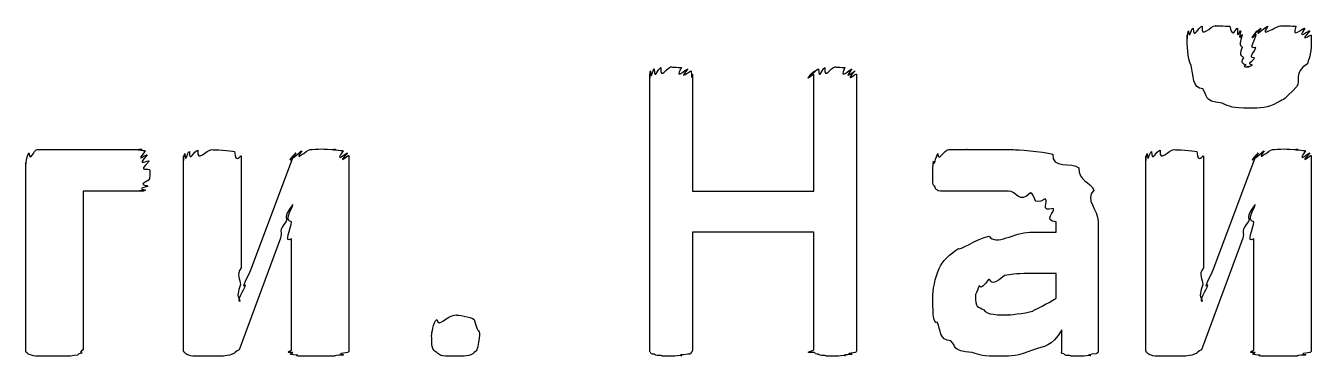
# Model space of a CAD drawing. Header units: millimetres. Extents: x 25 to 190, y 204 to 253.
# Drawn here: x 69.58 to 80.54, y 229.86 to 232.68 of the extents above; entities that cross this region are included whole.
import ezdxf

# ---------------------------------------------------------------- set-up
doc = ezdxf.new("R2010")
doc.units = ezdxf.units.MM
doc.layers.get('0').update_dxf_attribs({"linetype": 'CONTINUOUS'})

msp = doc.modelspace()

# ---------------------------------------------------------------- linework, layer by layer
at = {"color": 0}
for p, q in [((80.5438, 232.602), (80.5438, 232.602)), ((74.9004, 229.923), (74.9004, 232.271)), ((75.2644, 232.271), (75.2644, 231.273)), ((76.3005, 231.273), (76.3005, 232.271)), ((76.6643, 232.271), (76.6643, 229.923)), ((69.6764, 231.626), (70.5693, 231.626)), ((69.5773, 229.917), (69.5773, 231.516)), ((70.9235, 229.917), (70.9235, 231.571)), ((71.4142, 231.571), (71.4142, 230.618)), ((71.4968, 230.601), (71.8605, 231.571)), ((72.3346, 231.577), (72.3346, 229.917)), ((79.1326, 229.917), (79.1326, 231.571)), ((79.623, 231.571), (79.623, 230.618)), ((79.7059, 230.601), (80.0696, 231.571)), ((80.5438, 231.577), (80.5438, 229.917)), ((70.6356, 231.45), (70.6356, 231.45)), ((70.5859, 231.273), (70.0677, 231.273)), ((70.0677, 231.273), (70.0677, 229.917)), ((75.2644, 231.273), (76.3005, 231.273)), ((78.3678, 230.921), (78.3678, 231.009)), ((78.7259, 231.014), (78.7259, 229.917)), ((71.7504, 230.871), (71.3976, 229.917)), ((71.8439, 229.917), (71.8439, 230.866)), ((76.3005, 230.921), (75.2644, 230.921)), ((75.2644, 230.921), (75.2644, 229.917)), ((76.3005, 229.917), (76.3005, 230.921)), ((78.1417, 230.921), (78.3678, 230.921)), ((79.9592, 230.871), (79.6064, 229.917)), ((80.053, 229.917), (80.053, 230.866)), ((78.3678, 230.568), (78.1308, 230.568)), ((78.3678, 230.358), (78.3678, 230.568)), ((78.4172, 229.917), (78.4172, 230.088)), ((73.448, 230.039), (73.448, 230.039))]:
    msp.add_line(p, q, dxfattribs=at)
for points in [[(79.4854, 232.602), (79.4854, 232.526), (79.4879, 232.629), (79.4964, 232.64)], [(79.5182, 232.343), (79.4854, 232.416), (79.4854, 232.505), (79.4854, 232.602)], [(79.4964, 232.64), (79.4992, 232.548), (79.5154, 232.658), (79.5348, 232.663)], [(79.5348, 232.663), (79.5405, 232.559), (79.5817, 232.675), (79.6121, 232.679)], [(79.6121, 232.679), (79.6025, 232.566), (79.6837, 232.684), (79.7278, 232.684)], [(79.7278, 232.684), (79.6974, 232.684), (79.8188, 232.682), (79.8491, 232.679)], [(79.8491, 232.679), (79.8738, 232.559), (79.8999, 232.669), (79.9151, 232.663)], [(79.9151, 232.663), (79.9042, 232.548), (79.9387, 232.651), (79.9426, 232.64)], [(79.9426, 232.64), (79.9151, 232.53), (79.9539, 232.621), (79.9539, 232.607)], [(79.9539, 232.607), (79.9151, 232.475), (79.9539, 232.53), (79.9539, 232.497)], [(80.0749, 232.613), (79.9952, 232.53), (80.0763, 232.632), (80.0806, 232.64)], [(80.0696, 232.497), (79.9952, 232.478), (80.0749, 232.572), (80.0749, 232.613)], [(80.0806, 232.64), (80.0061, 232.548), (80.0985, 232.658), (80.1137, 232.663)], [(80.1137, 232.663), (80.0365, 232.559), (80.1479, 232.675), (80.1744, 232.679)], [(80.1744, 232.679), (80.0915, 232.566), (80.2418, 232.684), (80.2901, 232.684)], [(80.2901, 232.684), (80.3081, 232.684), (80.3811, 232.682), (80.4115, 232.679)], [(80.4115, 232.679), (80.3698, 232.559), (80.4693, 232.669), (80.4884, 232.663)], [(80.4884, 232.663), (80.4115, 232.548), (80.5243, 232.651), (80.5325, 232.64)], [(80.5325, 232.64), (80.4252, 232.526), (80.5438, 232.616), (80.5438, 232.602)], [(80.5438, 232.602), (80.5438, 232.427), (80.5325, 232.436), (80.5106, 232.359)], [(79.9539, 232.497), (79.9179, 232.409), (79.9606, 232.434), (79.9648, 232.409)], [(80.0587, 232.409), (79.9924, 232.409), (80.0696, 232.464), (80.0696, 232.497)], [(79.9648, 232.409), (79.9289, 232.356), (79.9786, 232.362), (79.9867, 232.348)], [(80.0421, 232.348), (79.9814, 232.356), (80.0544, 232.383), (80.0587, 232.409)], [(74.9004, 232.271), (74.9004, 232.184), (74.9018, 232.29), (74.906, 232.299)], [(74.906, 232.299), (74.9117, 232.199), (74.924, 232.311), (74.9392, 232.315)], [(74.9392, 232.315), (74.9406, 232.206), (74.9723, 232.322), (74.9942, 232.326)], [(74.9942, 232.326), (74.9886, 232.213), (75.0492, 232.332), (75.0824, 232.332)], [(75.0824, 232.332), (75.0577, 232.332), (75.1487, 232.329), (75.1706, 232.326)], [(75.1706, 232.326), (75.1018, 232.206), (75.2105, 232.318), (75.2256, 232.315)], [(75.2256, 232.315), (75.1321, 232.199), (75.2493, 232.306), (75.2531, 232.299)], [(75.2531, 232.299), (75.2602, 232.184), (75.2644, 232.282), (75.2644, 232.271)], [(76.3005, 232.271), (76.1862, 232.184), (76.302, 232.29), (76.3062, 232.299)], [(76.3062, 232.299), (76.1972, 232.199), (76.3242, 232.311), (76.3393, 232.315)], [(76.3393, 232.315), (76.3446, 232.206), (76.3722, 232.322), (76.3944, 232.326)], [(76.3944, 232.326), (76.3887, 232.213), (76.4452, 232.332), (76.4826, 232.332)], [(76.4826, 232.332), (76.4575, 232.332), (76.5433, 232.329), (76.5651, 232.326)], [(76.5651, 232.326), (76.5059, 232.206), (76.6106, 232.318), (76.6258, 232.315)], [(76.6258, 232.315), (76.5348, 232.199), (76.6491, 232.306), (76.6533, 232.299)], [(76.6533, 232.299), (76.5457, 232.184), (76.6643, 232.282), (76.6643, 232.271)], [(79.6177, 232.144), (79.5295, 232.144), (79.5405, 232.266), (79.5182, 232.343)], [(79.9867, 232.348), (79.944, 232.332), (80.0033, 232.332), (80.0146, 232.332)], [(80.0146, 232.332), (79.9663, 232.332), (80.0336, 232.337), (80.0421, 232.348)], [(80.5106, 232.359), (80.385, 232.277), (80.4609, 232.219), (80.4168, 232.161)], [(80.4168, 232.161), (80.301, 232.045), (80.3233, 232.062), (80.2569, 232.029)], [(79.7828, 232.023), (79.6177, 232.037), (79.6618, 232.092), (79.6177, 232.144)], [(80.0146, 231.979), (79.8671, 231.979), (79.8491, 231.993), (79.7828, 232.023)], [(80.2569, 232.029), (80.1688, 231.979), (80.1095, 231.979), (80.0146, 231.979)], [(69.6048, 231.599), (69.6129, 231.508), (69.6461, 231.626), (69.6764, 231.626)], [(70.5693, 231.626), (70.4839, 231.626), (70.5887, 231.622), (70.5968, 231.615)], [(70.5968, 231.615), (70.4991, 231.494), (70.6092, 231.596), (70.6134, 231.582)], [(70.9732, 231.61), (70.9747, 231.505), (71.0145, 231.621), (71.0449, 231.621)], [(71.0449, 231.621), (71.0364, 231.508), (71.1179, 231.626), (71.1659, 231.626)], [(71.1659, 231.626), (71.18, 231.626), (71.326, 231.621), (71.3588, 231.61)], [(71.8827, 231.599), (71.8125, 231.497), (71.913, 231.611), (71.9321, 231.615)], [(71.9321, 231.615), (71.8524, 231.508), (71.9776, 231.626), (72.0037, 231.626)], [(72.0037, 231.626), (72.0217, 231.629), (72.0644, 231.632), (72.1085, 231.632)], [(72.1085, 231.632), (72.1099, 231.629), (72.1886, 231.629), (72.2189, 231.626)], [(72.2189, 231.626), (72.1692, 231.626), (72.2697, 231.622), (72.2849, 231.615)], [(72.2849, 231.615), (72.2023, 231.497), (72.3152, 231.606), (72.3237, 231.599)], [(77.3589, 231.593), (77.3617, 231.508), (77.4086, 231.626), (77.4527, 231.626)], [(77.4527, 231.626), (77.4499, 231.626), (77.5476, 231.626), (77.6069, 231.626)], [(77.6069, 231.626), (77.5684, 231.626), (77.7282, 231.626), (77.7946, 231.626)], [(77.7946, 231.626), (77.8221, 231.626), (77.9336, 231.626), (78.0038, 231.626)], [(78.0038, 231.626), (78.0232, 231.626), (78.2479, 231.612), (78.3399, 231.588)], [(79.182, 231.61), (79.1834, 231.505), (79.2233, 231.621), (79.2536, 231.621)], [(79.2536, 231.621), (79.2455, 231.508), (79.3267, 231.626), (79.375, 231.626)], [(79.375, 231.626), (79.3888, 231.626), (79.5348, 231.621), (79.568, 231.61)], [(80.0915, 231.599), (80.0213, 231.497), (80.1218, 231.611), (80.1412, 231.615)], [(80.1412, 231.615), (80.0612, 231.508), (80.1867, 231.626), (80.2128, 231.626)], [(80.2128, 231.626), (80.2308, 231.629), (80.2735, 231.632), (80.3176, 231.632)], [(80.3176, 231.632), (80.319, 231.629), (80.3973, 231.629), (80.4277, 231.626)], [(80.4277, 231.626), (80.3783, 231.626), (80.4788, 231.622), (80.494, 231.615)], [(80.494, 231.615), (80.4115, 231.497), (80.5243, 231.606), (80.5325, 231.599)], [(69.5773, 231.516), (69.5773, 231.472), (69.5854, 231.579), (69.6048, 231.599)], [(70.6134, 231.582), (70.51, 231.463), (70.6258, 231.549), (70.63, 231.527)], [(70.63, 231.527), (70.5171, 231.419), (70.6356, 231.479), (70.6356, 231.45)], [(70.9235, 231.571), (70.9235, 231.479), (70.9263, 231.585), (70.9344, 231.593)], [(70.9344, 231.593), (70.9373, 231.494), (70.9538, 231.606), (70.9732, 231.61)], [(71.3588, 231.61), (71.3673, 231.49), (71.4142, 231.589), (71.4142, 231.571)], [(71.8605, 231.571), (71.786, 231.483), (71.8714, 231.59), (71.8827, 231.599)], [(72.3237, 231.599), (72.2161, 231.483), (72.3346, 231.583), (72.3346, 231.577)], [(77.3148, 231.428), (77.3148, 231.419), (77.3162, 231.505), (77.3204, 231.527)], [(77.3204, 231.527), (77.3257, 231.463), (77.3395, 231.571), (77.3589, 231.593)], [(78.3399, 231.588), (78.3248, 231.457), (78.5054, 231.523), (78.5604, 231.472)], [(79.1326, 231.571), (79.1326, 231.479), (79.1351, 231.585), (79.1436, 231.593)], [(79.1436, 231.593), (79.1464, 231.494), (79.1626, 231.606), (79.182, 231.61)], [(79.568, 231.61), (79.5761, 231.49), (79.623, 231.589), (79.623, 231.571)], [(80.0696, 231.571), (79.9952, 231.483), (80.0806, 231.59), (80.0915, 231.599)], [(80.5325, 231.599), (80.4252, 231.483), (80.5438, 231.583), (80.5438, 231.577)], [(70.6356, 231.45), (70.6356, 231.357), (70.6328, 231.389), (70.63, 231.367)], [(77.3148, 231.362), (77.3148, 231.353), (77.3148, 231.406), (77.3148, 231.428)], [(78.5604, 231.472), (78.5566, 231.353), (78.6613, 231.356), (78.6874, 231.279)], [(70.6191, 231.312), (70.5033, 231.284), (70.6092, 231.286), (70.6025, 231.279)], [(70.63, 231.367), (70.5143, 231.313), (70.6258, 231.326), (70.6191, 231.312)], [(77.3314, 231.312), (77.3176, 231.313), (77.3176, 231.342), (77.3148, 231.362)], [(77.3536, 231.284), (77.3328, 231.287), (77.3384, 231.301), (77.3314, 231.312)], [(77.3811, 231.273), (77.3479, 231.273), (77.3603, 231.276), (77.3536, 231.284)], [(70.6025, 231.279), (70.4921, 231.273), (70.5926, 231.273), (70.5859, 231.273)], [(77.4527, 231.273), (77.3726, 231.273), (77.3949, 231.273), (77.3811, 231.273)], [(77.5741, 231.273), (77.439, 231.273), (77.4859, 231.273), (77.4527, 231.273)], [(77.7392, 231.273), (77.6524, 231.273), (77.6206, 231.273), (77.5741, 231.273)], [(77.9597, 231.273), (77.7804, 231.273), (77.8055, 231.273), (77.7392, 231.273)], [(78.1473, 231.257), (78.0535, 231.155), (78.0327, 231.273), (77.9597, 231.273)], [(78.274, 231.207), (78.1554, 231.133), (78.1981, 231.246), (78.1473, 231.257)], [(78.3456, 231.124), (78.2214, 231.089), (78.3071, 231.185), (78.274, 231.207)], [(78.6874, 231.279), (78.6074, 231.199), (78.7259, 231.114), (78.7259, 231.014)], [(71.8552, 231.158), (71.7614, 231.031), (71.8178, 231.061), (71.7998, 231.014)], [(71.8439, 231.009), (71.7751, 231.031), (71.851, 231.109), (71.8552, 231.158)], [(78.3678, 231.009), (78.2518, 231.023), (78.3594, 231.092), (78.3456, 231.124)], [(80.064, 231.158), (79.9705, 231.031), (80.0269, 231.061), (80.0089, 231.014)], [(80.053, 231.009), (79.9842, 231.031), (80.0597, 231.109), (80.064, 231.158)], [(71.7998, 231.014), (71.7282, 230.934), (71.7684, 230.918), (71.7504, 230.871)], [(71.8439, 230.866), (71.7723, 230.813), (71.8439, 230.96), (71.8439, 231.009)], [(80.0089, 231.014), (79.9373, 230.934), (79.9772, 230.918), (79.9592, 230.871)], [(80.053, 230.866), (79.9814, 230.813), (80.053, 230.96), (80.053, 231.009)], [(77.5353, 230.783), (77.531, 230.758), (77.6912, 230.866), (77.7946, 230.887)], [(77.7946, 230.887), (77.8549, 230.802), (78.0122, 230.921), (78.1417, 230.921)], [(77.3698, 230.612), (77.392, 230.667), (77.4651, 230.739), (77.5353, 230.783)], [(71.4142, 230.618), (71.3673, 230.553), (71.4114, 230.521), (71.4086, 230.474)], [(71.4527, 230.469), (71.4086, 230.427), (71.4816, 230.557), (71.4968, 230.601)], [(77.3148, 230.37), (77.3148, 230.409), (77.3328, 230.542), (77.3698, 230.612)], [(77.7889, 230.518), (77.7117, 230.402), (77.724, 230.482), (77.7064, 230.458)], [(77.9268, 230.551), (77.7847, 230.431), (77.8245, 230.532), (77.7889, 230.518)], [(78.1308, 230.568), (78.0161, 230.568), (77.9847, 230.562), (77.9268, 230.551)], [(79.623, 230.618), (79.5761, 230.553), (79.6202, 230.521), (79.6177, 230.474)], [(79.6618, 230.469), (79.6177, 230.427), (79.6907, 230.557), (79.7059, 230.601)], [(71.4086, 230.474), (71.3645, 230.339), (71.4058, 230.378), (71.4029, 230.331)], [(71.4029, 230.331), (71.3782, 230.339), (71.4375, 230.425), (71.4527, 230.469)], [(77.7064, 230.458), (77.6746, 230.354), (77.6785, 230.409), (77.6785, 230.38)], [(79.6177, 230.474), (79.5736, 230.339), (79.6149, 230.378), (79.6121, 230.331)], [(79.6121, 230.331), (79.5874, 230.339), (79.6466, 230.425), (79.6618, 230.469)], [(77.3536, 230.154), (77.3148, 230.119), (77.3148, 230.288), (77.3148, 230.37)], [(77.6785, 230.38), (77.6746, 230.273), (77.7021, 230.288), (77.7505, 230.259)], [(78.1692, 230.248), (78.1816, 230.262), (78.2973, 230.31), (78.3678, 230.358)], [(73.0843, 230.177), (73.098, 230.096), (73.1682, 230.215), (73.2497, 230.215)], [(73.2497, 230.215), (73.2525, 230.215), (73.3735, 230.201), (73.4039, 230.177)], [(77.7505, 230.259), (77.7737, 230.215), (77.8729, 230.215), (77.9653, 230.215)], [(77.9653, 230.215), (77.9392, 230.215), (78.1057, 230.226), (78.1692, 230.248)], [(73.0402, 230.039), (73.0402, 230.05), (73.0539, 230.154), (73.0843, 230.177)], [(73.4039, 230.177), (73.4289, 230.05), (73.448, 230.107), (73.448, 230.039)], [(77.4693, 229.995), (77.3698, 229.995), (77.3825, 230.091), (77.3536, 230.154)], [(78.4172, 230.088), (78.329, 229.935), (78.263, 229.953), (78.1749, 229.917)], [(73.0843, 229.895), (73.0402, 229.909), (73.0402, 229.968), (73.0402, 230.039)], [(73.448, 230.039), (73.4289, 229.909), (73.4328, 229.92), (73.4039, 229.895)], [(77.651, 229.895), (77.4693, 229.906), (77.5201, 229.95), (77.4693, 229.995)], [(69.5882, 229.895), (69.5773, 229.891), (69.5773, 229.909), (69.5773, 229.917)], [(69.6267, 229.873), (69.5911, 229.876), (69.5949, 229.887), (69.5882, 229.895)], [(69.6983, 229.862), (69.6281, 229.865), (69.6447, 229.869), (69.6267, 229.873)], [(69.8197, 229.862), (69.6902, 229.862), (69.7315, 229.862), (69.6983, 229.862)], [(69.941, 229.862), (69.9079, 229.862), (69.8708, 229.862), (69.8197, 229.862)], [(70.0183, 229.873), (69.9699, 229.865), (69.9742, 229.865), (69.941, 229.862)], [(70.0567, 229.89), (70.007, 229.876), (70.0359, 229.88), (70.0183, 229.873)], [(70.0677, 229.917), (70.0207, 229.887), (70.0634, 229.897), (70.0567, 229.89)], [(70.9344, 229.895), (70.9235, 229.891), (70.9235, 229.909), (70.9235, 229.917)], [(70.9676, 229.873), (70.9373, 229.876), (70.9415, 229.887), (70.9344, 229.895)], [(71.0392, 229.862), (70.9704, 229.865), (70.9856, 229.869), (70.9676, 229.873)], [(71.1496, 229.862), (71.0297, 229.862), (71.0681, 229.862), (71.0392, 229.862)], [(71.2488, 229.862), (71.1137, 229.862), (71.1895, 229.862), (71.1496, 229.862)], [(71.3147, 229.873), (71.2833, 229.865), (71.2735, 229.865), (71.2488, 229.862)], [(71.3588, 229.89), (71.3204, 229.873), (71.3327, 229.876), (71.3147, 229.873)], [(71.3976, 229.917), (71.3422, 229.887), (71.3701, 229.897), (71.3588, 229.89)], [(71.8552, 229.895), (71.7723, 229.891), (71.8439, 229.909), (71.8439, 229.917)], [(71.8936, 229.873), (71.786, 229.876), (71.8619, 229.887), (71.8552, 229.895)], [(71.9709, 229.862), (71.8273, 229.865), (71.9155, 229.869), (71.8936, 229.873)], [(72.0919, 229.862), (72.0065, 229.862), (72.0037, 229.862), (71.9709, 229.862)], [(72.208, 229.862), (72.1032, 229.862), (72.1388, 229.862), (72.0919, 229.862)], [(72.2849, 229.873), (72.1653, 229.865), (72.2408, 229.865), (72.208, 229.862)], [(72.3237, 229.895), (72.2023, 229.876), (72.3029, 229.88), (72.2849, 229.873)], [(72.3346, 229.917), (72.3346, 229.891), (72.3304, 229.902), (72.3237, 229.895)], [(73.2384, 229.862), (73.098, 229.862), (73.1132, 229.873), (73.0843, 229.895)], [(73.4039, 229.895), (73.3707, 229.862), (73.3185, 229.862), (73.2384, 229.862)], [(74.906, 229.895), (74.9004, 229.891), (74.9004, 229.912), (74.9004, 229.923)], [(74.9392, 229.879), (74.9117, 229.876), (74.9131, 229.887), (74.906, 229.895)], [(74.9942, 229.868), (74.9406, 229.869), (74.9529, 229.875), (74.9392, 229.879)], [(75.0824, 229.862), (74.9886, 229.862), (75.0189, 229.864), (74.9942, 229.868)], [(75.1706, 229.868), (75.0577, 229.862), (75.1184, 229.862), (75.0824, 229.862)], [(75.2256, 229.879), (75.1018, 229.869), (75.1928, 229.871), (75.1706, 229.868)], [(75.2531, 229.895), (75.2493, 229.876), (75.2394, 229.882), (75.2256, 229.879)], [(75.2644, 229.917), (75.2602, 229.891), (75.2602, 229.902), (75.2531, 229.895)], [(76.3062, 229.895), (76.1862, 229.891), (76.3005, 229.909), (76.3005, 229.917)], [(76.3393, 229.879), (76.3143, 229.876), (76.3129, 229.887), (76.3062, 229.895)], [(76.3944, 229.868), (76.3446, 229.869), (76.3531, 229.875), (76.3393, 229.879)], [(76.4826, 229.862), (76.3887, 229.862), (76.4163, 229.864), (76.3944, 229.868)], [(76.5651, 229.868), (76.4575, 229.862), (76.5157, 229.862), (76.4826, 229.862)], [(76.6258, 229.879), (76.5059, 229.869), (76.5898, 229.871), (76.5651, 229.868)], [(76.6533, 229.895), (76.5348, 229.876), (76.6396, 229.882), (76.6258, 229.879)], [(76.6643, 229.923), (76.6643, 229.891), (76.6604, 229.902), (76.6533, 229.895)], [(77.8937, 229.862), (77.7296, 229.862), (77.724, 229.873), (77.651, 229.895)], [(78.1749, 229.917), (78.0341, 229.862), (77.9928, 229.862), (77.8937, 229.862)], [(78.4338, 229.884), (78.402, 229.884), (78.4172, 229.902), (78.4172, 229.917)], [(78.4835, 229.868), (78.4243, 229.869), (78.4447, 229.876), (78.4338, 229.884)], [(78.5717, 229.862), (78.4684, 229.862), (78.5054, 229.864), (78.4835, 229.868)], [(78.6599, 229.868), (78.5453, 229.862), (78.6116, 229.862), (78.5717, 229.862)], [(78.7093, 229.884), (78.5855, 229.869), (78.6818, 229.871), (78.6599, 229.868)], [(78.7259, 229.917), (78.7259, 229.884), (78.7206, 229.891), (78.7093, 229.884)], [(79.1436, 229.895), (79.1326, 229.891), (79.1326, 229.909), (79.1326, 229.917)], [(79.1767, 229.873), (79.1464, 229.876), (79.1503, 229.887), (79.1436, 229.895)], [(79.2484, 229.862), (79.1792, 229.865), (79.1944, 229.869), (79.1767, 229.873)], [(79.3584, 229.862), (79.2385, 229.862), (79.2773, 229.862), (79.2484, 229.862)], [(79.4575, 229.862), (79.3228, 229.862), (79.3983, 229.862), (79.3584, 229.862)], [(79.5239, 229.873), (79.4921, 229.865), (79.4826, 229.865), (79.4575, 229.862)], [(79.568, 229.89), (79.5295, 229.873), (79.5419, 229.876), (79.5239, 229.873)], [(79.6064, 229.917), (79.5514, 229.887), (79.5789, 229.897), (79.568, 229.89)], [(80.064, 229.895), (79.9814, 229.891), (80.053, 229.909), (80.053, 229.917)], [(80.1028, 229.873), (79.9952, 229.876), (80.071, 229.887), (80.064, 229.895)], [(80.1797, 229.862), (80.0365, 229.865), (80.1247, 229.869), (80.1028, 229.873)], [(80.301, 229.862), (80.2157, 229.862), (80.2128, 229.862), (80.1797, 229.862)], [(80.4168, 229.862), (80.312, 229.862), (80.348, 229.862), (80.301, 229.862)], [(80.494, 229.873), (80.3741, 229.865), (80.4499, 229.865), (80.4168, 229.862)], [(80.5325, 229.895), (80.4115, 229.876), (80.512, 229.88), (80.494, 229.873)], [(80.5438, 229.917), (80.5438, 229.891), (80.5395, 229.902), (80.5325, 229.895)]]:
    msp.add_open_spline(points, degree=3, dxfattribs=at)

doc.saveas('drawing.dxf')
